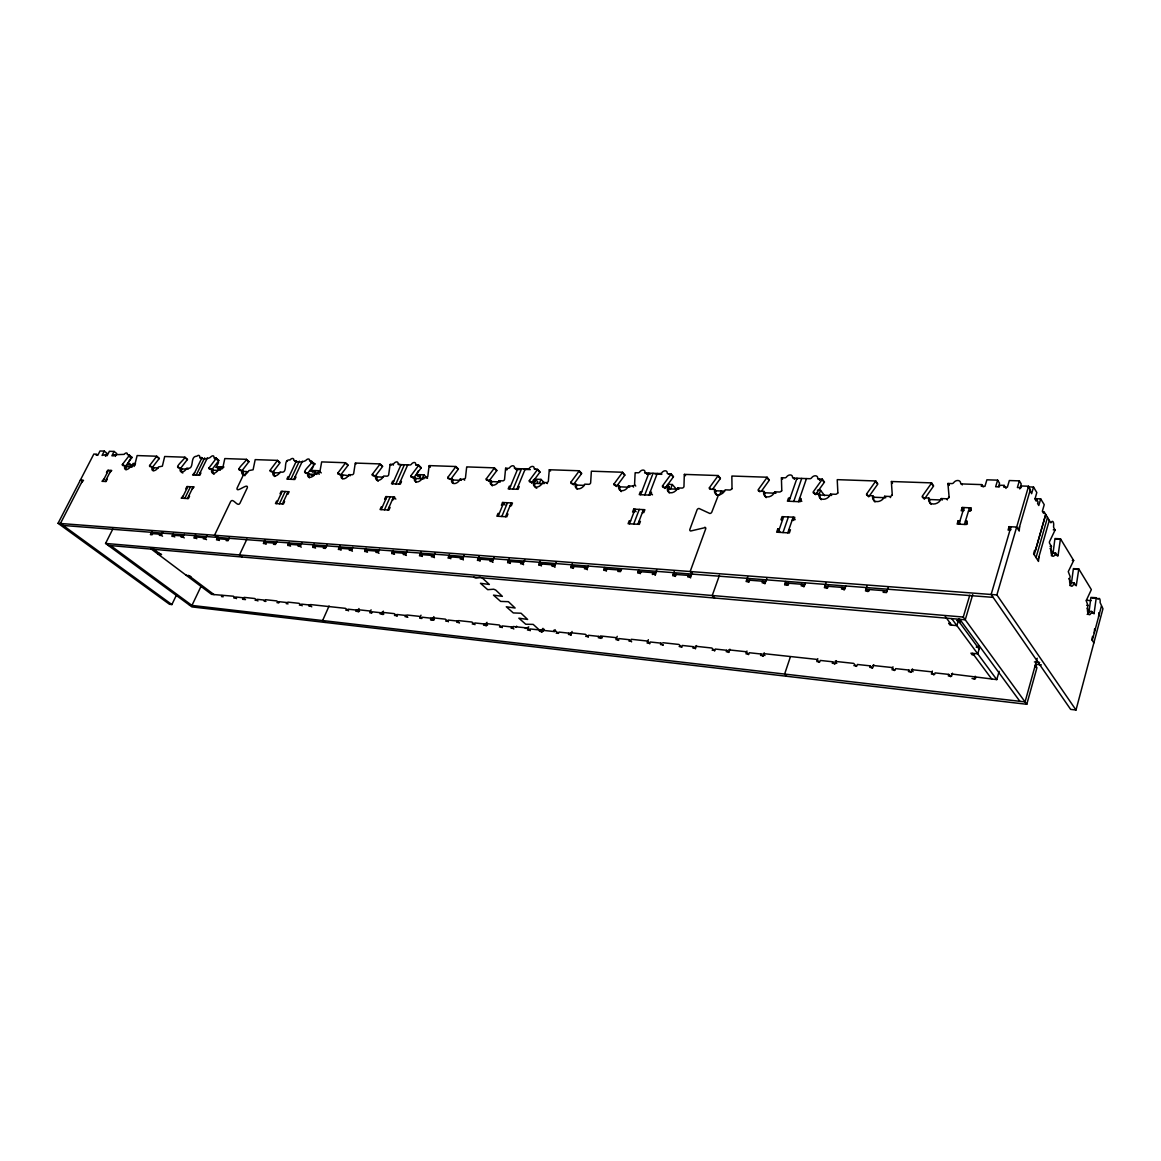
<?xml version="1.0" encoding="UTF-8"?>
<svg xmlns="http://www.w3.org/2000/svg" width="1161" height="1161" viewBox="0 0 1161 1161"><rect width="100%" height="100%" fill="white"/><g stroke="black" fill="none" stroke-linecap="round" stroke-linejoin="round"><path stroke-width="1.5" d="M732.025 488.926L731.851 476.445A1.756 1.277 -38.7 0 1 731.938 476.025L767.116 477.229L769.351 480.03A1.785 1.306 -37.5 0 1 769.133 480.465L761.485 491.088M712.81 488.955L720.226 478.709A1.741 1.263 -39.2 0 0 720.444 478.288L718.151 475.546L684.395 474.385A1.727 1.234 -40.2 0 0 684.293 474.805L683.96 486.677A1.727 1.234 -40.5 0 1 681.986 488.084L677.676 487.91A6.023 4.296 -40.8 0 1 670.753 492.815A6.023 4.296 -40.8 0 1 667.677 487.518L663.424 487.344A1.712 1.219 -41 0 1 662.554 485.835L670.942 474.341A1.712 1.205 -40.7 0 0 671.16 473.935L673.496 476.62A1.698 1.205 -40.6 0 1 673.278 477.04L664.919 488.505M671.16 473.935L668.17 473.833A1.712 1.205 -40.7 0 1 667.198 472.817A3.41 2.409 -40.8 0 0 665.268 470.815A3.41 2.409 -40.8 0 0 661.886 472.643A1.698 1.205 -40.9 0 1 660.188 473.557L645.937 473.064A1.683 1.19 -41.3 0 1 644.994 472.063A3.367 2.366 -41.5 0 0 643.121 470.074A3.367 2.366 -41.5 0 0 639.784 471.888A1.683 1.176 -41.5 0 1 638.115 472.788L635.212 472.701A1.683 1.176 -41.6 0 0 635.111 473.107L634.574 484.717A1.683 1.19 -41.9 0 1 632.643 486.096L628.507 485.937A5.878 4.122 -42.2 0 1 621.788 490.726A5.878 4.122 -42.2 0 1 618.944 485.545L614.866 485.385A1.669 1.176 -42.4 0 1 614.067 483.905L622.311 472.658A1.669 1.161 -42 0 0 622.528 472.251L624.923 474.893A1.669 1.161 -42 0 1 624.705 475.299L616.462 486.532M216.512 459.596L216.556 458.987A2.714 1.553 -49.3 0 0 215.54 458.014M622.528 472.251L591.442 471.192A1.64 1.132 -42.8 0 0 591.341 471.584L590.63 482.976A1.654 1.146 -43.1 0 1 588.743 484.326L584.781 484.166A5.761 3.976 -43.3 0 1 578.222 488.868A5.761 3.976 -43.3 0 1 575.566 483.789L571.647 483.629A1.64 1.132 -43.5 0 1 570.907 482.192L579.034 471.163A1.64 1.117 -43.1 0 0 579.252 470.771L581.676 473.354A1.625 1.117 -43.1 0 1 581.458 473.761L573.345 484.761M579.252 470.771L549.342 469.741A1.611 1.088 -43.8 0 0 549.24 470.132L548.355 481.293A1.611 1.103 -44.1 0 1 546.512 482.613L542.695 482.468A5.645 3.831 -44.3 0 1 536.309 487.083A5.645 3.831 -44.3 0 1 533.842 482.105L530.069 481.96A1.611 1.088 -44.4 0 1 529.372 480.538L537.398 469.726A1.596 1.074 -44.1 0 0 537.601 469.334L540.068 471.888A1.596 1.074 -44.1 0 1 539.85 472.266L531.84 483.063M537.601 469.334L534.96 469.247A1.596 1.074 -44.1 0 1 534.147 468.304A3.193 2.148 -44.2 0 0 532.522 466.417A3.193 2.148 -44.2 0 0 529.431 468.144A1.596 1.074 -44.3 0 1 527.878 469L515.223 468.565A1.582 1.059 -44.5 0 1 514.425 467.636A3.164 2.104 -44.6 0 0 512.857 465.764A3.164 2.104 -44.6 0 0 509.795 467.477A1.582 1.045 -44.7 0 1 508.271 468.333L505.703 468.231A1.582 1.045 -44.7 0 0 505.586 468.623L504.527 479.551A1.582 1.059 -45 0 1 502.742 480.857L499.085 480.698A5.529 3.672 -45.2 0 1 492.859 485.24A5.529 3.672 -45.2 0 1 490.581 480.364L486.952 480.219A1.567 1.045 -45.4 0 1 486.299 478.825L494.209 468.231A1.567 1.045 -45 0 0 494.426 467.854L496.908 470.35A1.567 1.045 -45 0 1 496.705 470.727L488.81 481.307M129.858 456.853L129.887 456.563A2.598 1.408 -50.1 0 0 128.537 455.127M494.426 467.854L466.766 466.896A1.553 1.016 -45.5 0 0 466.649 467.273L465.445 477.998A1.553 1.016 -45.8 0 1 463.703 479.275L460.177 479.13A5.428 3.541 -46 0 1 454.096 483.586A5.428 3.541 -46 0 1 451.977 478.796L448.48 478.666A1.538 1.001 -46.1 0 1 447.885 477.302L455.678 466.896A1.538 1.001 -45.8 0 0 455.896 466.519L458.406 468.986A1.538 1.001 -45.8 0 1 458.189 469.349L451.382 478.448M455.896 466.519L429.222 465.605A1.524 0.972 -46.2 0 0 429.106 465.982L427.785 476.503A1.524 0.987 -46.5 0 1 426.072 477.751L422.677 477.621A5.326 3.425 -46.7 0 1 416.741 481.989A5.326 3.425 -46.7 0 1 414.767 477.302L411.4 477.156A1.509 0.972 -46.8 0 1 410.834 475.836L418.526 465.605A1.509 0.972 -46.5 0 0 418.744 465.242L421.269 467.665A1.509 0.972 -46.5 0 1 421.066 468.028L413.389 478.23M1088.902 612.877L1090.905 597.422L1096.26 597.712L1094.039 613.821L1091.703 611.455L1089.018 611.252M1071.516 582.807L1073.388 568.614L1078.801 568.963L1091.355 589.628L1086.174 600.658L1087.959 605.418A6.342 2.351 -85.6 0 0 1088.336 614.009A6.342 2.351 -85.6 0 0 1091.688 611.455M1078.801 568.963L1076.247 585.768L1074.056 582.924L1071.342 582.72L1068.73 578.512M1053.071 553.028L1054.885 539.038A1.887 0.726 -86.3 0 1 1054.986 538.53L1060.501 538.82L1073.664 560.502L1068.265 571.633L1070.152 576.582A6.487 2.453 -85.9 0 0 1070.384 585.1A6.487 2.453 -85.9 0 0 1073.751 583.896L1074.056 582.924M1060.501 538.82A1.887 0.726 -86.3 0 0 1060.399 539.328L1058.005 555.858A1.887 0.726 -86.2 0 1 1057.424 555.959L1055.567 552.984L1052.795 552.825L1050.066 548.413M348.169 465.068L345.601 462.731L321.67 461.904L319.754 472.44L315.226 473.282A5.05 3.062 -48.3 0 1 309.697 477.418A5.05 3.062 -48.3 0 1 308.129 472.991C298.522 474.312 311.583 464.371 312.048 461.933L314.834 463.878L308.318 472.512M272.646 472.469L280.12 462.644L277.523 460.38L269.947 470.452L270.281 471.439L273.372 471.584A4.963 2.961 -48.7 0 0 274.809 475.937A4.963 2.961 -48.7 0 0 280.207 471.859C289.278 474.747 281.862 458.842 289.974 460.003A2.844 1.698 -48.3 0 1 292.587 458.464A2.844 1.698 -48.3 0 1 293.704 460.133C295.271 462.513 303.065 462.441 305.764 460.54A2.859 1.727 -48.1 0 1 308.405 458.987A2.859 1.727 -48.1 0 1 309.552 460.67L312.251 461.585M217.238 537.383L214.524 535.236L230.633 501.596C233.027 497.227 237.541 507.633 239.935 503.264L247.366 487.635C248.265 482.265 236.147 493.614 237.018 488.259L243.549 474.602A4.876 2.859 -49.1 0 0 248.846 470.597L253.098 469.784L255.202 459.625L277.523 460.38M180.332 468.71L187.516 459.35L184.904 457.202L164.688 456.505L162.366 466.171L158.476 466.954A4.659 2.583 -50 0 1 153.499 470.756A4.659 2.583 -50 0 1 152.468 466.707L149.638 466.504L149.537 465.648L156.735 456.229L159.347 458.348L152.251 467.549M1035.075 498.649L1040.691 498.867L1044.232 504.658L1042.346 511.275L1043.55 513.249L1044 511.667L1050.531 522.421A1.916 0.74 -86.5 0 0 1051.402 522.247A3.817 1.48 -86.5 0 1 1053.129 521.884A3.817 1.48 -86.5 0 1 1053.622 525.904A1.901 0.74 -86.5 0 0 1053.869 527.907L1055.073 530.055L1049.399 541.926A1.901 0.74 -86.3 0 0 1049.689 543.479L1051.46 546.338A6.647 2.583 -86.2 0 0 1051.706 555.089A6.647 2.583 -86.2 0 0 1055.233 553.971L1055.567 552.984M156.735 456.229L137.129 455.562L134.749 465.068L130.961 465.837A4.586 2.511 -50.2 0 1 126.085 469.595A4.586 2.511 -50.2 0 1 125.141 465.605L122.515 465.474L122.311 464.574L129.422 455.286L132.035 457.376L124.88 467.23M1092.283 640.364L1101.397 606.187M1010.97 526.76L991.146 594.476L1070.645 709.386L1076 710.01L1102.95 608.741L1100.091 602.53A3.585 1.321 -85.6 0 0 1099.67 598.829A3.585 1.321 -85.6 0 0 1098.132 599.294L1096.26 597.712M1037.208 658.243L1025.061 701.912L189.519 605.142M1035.22 667.502L1036.105 664.339L1041.33 664.876M112.777 529.097L105.564 543.435L191.913 606.898L1026.788 704.277L1036.947 667.677L1035.264 665.253M1034.219 554.697L1045.698 514.483L1035.177 551.344L1034.567 550.372L1033.609 553.724L1038.5 561.416L1038.834 557.12M1036.062 557.585L1047.498 517.443M1037.89 560.458L1049.283 520.36M1040.691 498.867L1038.79 505.499L1037.571 503.497L1038.05 501.842L1036.628 499.506L1036.178 501.088L1034.944 499.07L1036.817 492.525L1033.537 487.069L1027.877 486.88M951.41 673.96L996.777 679.606L999.142 671.334M1033.537 487.069L1031.621 493.686L1028.573 486.227L1021.636 485.995L1021.158 487.664L1017.384 487.533L1019.343 480.872L1009.344 480.538L1007.385 487.185L1003.655 487.054L1004.149 485.385L999.853 485.24L999.345 486.894L995.645 486.764L997.633 480.161L986.894 479.812L984.92 486.386L981.248 486.256L981.756 484.616L961.903 483.934A1.974 1.495 -29.8 0 1 960.553 482.787A3.933 2.99 -30 0 0 957.84 480.509A3.933 2.99 -30 0 0 953.791 482.555A1.959 1.495 -30.2 0 1 951.773 483.586L948.015 483.455A1.959 1.495 -30.3 0 0 947.942 483.919L949.161 497.59M975.791 677.327L975.342 678.88L972.033 678.532M1018.589 530.069L1030.446 489.318M977.925 647.403L978.389 645.806L979.623 647.475L977.751 653.861L970.944 653.179L972.163 654.833L973.861 654.993M1076 710.01L996.893 594.911L1028.573 486.227M974.268 679.316L975.167 676.21M1019.764 488.941L1021.23 483.948L1019.343 480.872M1019.576 526.659L1019.227 531.07L1016.673 527.05L1009.083 526.673L1008.082 530.069L1009.983 530.171M1026.788 704.277L963.267 617.057L969.769 595.201M932.327 671.029L931.412 674.091L934.62 674.439L935.069 672.901L948.769 674.396L948.319 675.934L951.556 676.297L952.47 673.206M972.729 594.606L965.255 619.785L108.205 545.38M998.562 486.517L999.548 483.223L997.633 480.161M959.625 622.47L960.103 620.845L958.826 619.118L956.882 625.605L949.974 624.995L948.682 623.254L950.409 623.413M958.957 524.162L964.022 507.56M964.428 524.438L969.493 507.792L971.249 510.448M892.983 666.791L892.054 669.795L895.146 670.129L895.624 668.62L908.903 670.071L908.439 671.58L911.574 671.929L912.502 668.896M959.973 520.825L958.159 520.738L957.143 524.075L966.257 524.525L967.273 521.187L965.444 521.1L967.447 524.061M968.477 511.116L970.306 511.188L971.322 507.879L962.208 507.473L961.192 510.782L963.02 510.869M853.872 665.63L856.891 665.95L857.355 664.469L870.242 665.863L869.763 667.357L872.811 667.691L873.754 664.716M883.666 590.688L883.158 592.313L886.554 592.574L888.107 587.684M869.342 589.57L868.82 591.181L865.482 590.92L867.035 586.087M836.167 660.653L835.223 663.584L832.263 663.265L832.742 661.799L820.246 660.435L819.768 661.901L816.851 661.581L817.794 658.664M845.803 586.102L844.758 589.28L841.478 589.033L842.001 587.437L844.149 590.078M828.141 586.349L827.619 587.93L824.383 587.684L825.95 582.909M790.278 657.17L784.633 674.062L786.65 676.268M805.386 582.967L804.326 586.102L801.148 585.855L801.685 584.288L803.876 586.9M818.984 494.847L820.537 490.29L817.388 490.174M784.981 584.984L785.663 581.443M746.973 651.016L746.001 653.846L748.758 654.151L749.251 652.729L761.021 654.006L760.542 655.428L763.328 655.733L764.301 652.888M817.039 494.513L817.562 492.99M788.116 585.231L788.275 583.243L788.827 583.896M766.811 578.381L765.201 583.025L762.124 582.778L762.661 581.24L764.91 583.823M782.993 532.565L788.392 516.95M793.747 501.45L801.714 478.419M787.782 532.826L793.166 517.196L795.154 519.664M798.521 501.668L806.474 478.593M779.307 529.155L777.725 529.068L776.636 532.188L789.378 532.928L790.452 529.779L788.856 529.692M778.233 532.289L783.631 516.703M789.001 501.247L796.968 478.259L797.52 478.971M749.672 580.224L749.15 581.763L746.102 581.53L747.728 576.915M712.099 650.145L714.784 650.436L715.263 649.043L726.713 650.291L726.22 651.684L728.934 651.989L729.906 649.188M712.259 595.491L714.566 598.002L712.244 595.52L719.457 575.319M696.498 645.574L695.512 648.331L692.885 648.041L693.378 646.662L682.247 645.458L681.754 646.837L679.156 646.546M705.046 527.631L690.78 530.983A1.756 1.292 -41 0 1 689.866 529.387L697.035 509.897A1.756 1.277 -40.4 0 1 699.053 508.489L709.792 513.467A1.771 1.292 -40 0 0 711.824 512.045L718.383 495.181M719.718 494.905L721.141 490.987L722.287 492.351M692.246 572.663L690.621 577.133L687.733 576.915L688.27 575.421L690.606 577.931M648.36 639.682L647.127 643.049L649.652 643.325L650.145 641.975L660.957 643.15L660.464 644.515L663.033 644.79M674.323 571.285L672.698 575.725L675.542 575.958L676.094 574.463M655.443 574.753L656.676 569.935M652.642 574.535L652.787 572.649L655.152 575.13M617.217 636.33L615.969 639.653L618.436 639.914L618.929 638.579L629.451 639.726L628.957 641.061L631.439 641.336M670.695 488.781L672.306 484.514L668.141 484.355L667.067 487.199M640.974 571.734L640.422 573.186L637.665 572.968L638.753 570.051M666.835 486.415L667.372 484.993L669.157 487.025L668.634 488.462M585.666 636.344L588.061 636.605L588.554 635.285L598.8 636.402L598.292 637.723L600.716 637.984M633.688 524.032L639.276 509.403M644.805 494.891L653.048 473.311M618.378 569.964L617.826 571.415L620.54 571.618L621.643 568.73M637.897 524.264L643.47 509.621M649.014 495.079L657.242 473.456L657.823 474.123M642.367 512.538L643.774 512.611L644.877 509.694L633.688 509.128L632.571 512.03L633.964 512.103M629.494 523.785L635.082 509.2M640.625 494.717L648.868 473.166L650.044 474.501M604.779 567.424L603.676 570.298L606.361 570.501L606.913 569.064M556.163 633.122L558.499 633.369L558.992 632.077L568.963 633.166L568.455 634.457L570.806 634.719L572.068 631.468M588.177 566.147L587.074 568.992L584.433 568.788L584.984 567.366L587.408 569.775M555.103 629.639L554.334 631.569L553.855 630.234M542.971 628.333L541.708 631.54L539.415 631.294L539.909 630.002L530.214 628.957L529.706 630.234L527.442 629.988L528.705 626.795M554.334 631.569L544.509 630.51L544.016 629.175M572.373 563.462L570.704 567.7L573.316 567.903L573.868 566.495M241.648 471.206L249.02 461.541L246.408 459.321L224.813 458.566L222.636 468.565L218.5 469.378A4.804 2.772 -49.4 0 1 213.319 473.311A4.804 2.772 -49.4 0 1 212.086 469.117L209.198 468.971L208.922 468.014L216.309 458.276L218.921 460.467L211.636 469.987M513.118 626.505L525.933 627.825M530.185 630.742L527.442 627.39M556.25 562.229L554.581 566.437L552.026 566.234L552.578 564.827L555.031 567.221M499.462 626.925L501.668 627.172L502.176 625.91L511.624 626.94L511.116 628.203L513.351 628.449M540.358 561.01L538.689 565.189L541.215 565.378L541.781 563.985M516.108 627.419L516.616 626.156M524.699 559.805L523.03 563.956L520.549 563.753L521.115 562.374L523.582 564.725M246.408 459.321C246.19 461.831 232.94 471.468 242.228 470.336L243.534 471.439L246.843 471.569L244.869 475.705L243.549 474.602A4.876 2.859 -49.1 0 1 242.228 470.336M510.608 561.561L510.056 562.925L507.604 562.737L509.273 558.63M487.01 622.311L485.748 625.431L483.556 625.198L484.064 623.95L474.864 622.949L474.356 624.183L472.193 623.95M532.855 481.075L535.337 481.176L535.889 479.827L533.407 479.725M537.209 483.092L537.761 481.757L535.889 479.827M539.372 483.411L541.011 479.391L534.844 479.159M505.557 516.703L511.232 502.931M516.863 489.26L525.251 468.913L525.875 469.552M494.064 557.454L492.38 561.547L489.971 561.343L490.537 559.994L493.019 562.316M510.1 505.688L511.348 505.746L512.48 503.003L502.539 502.495L501.407 505.238L502.655 505.296M480.335 559.196L479.769 560.545L477.389 560.357L479.203 555.974M498.098 516.282L503.787 502.553M509.418 488.926L517.821 468.652L519.054 469.915M445.635 621.048L447.725 621.28L448.248 620.047L457.216 621.033L456.708 622.267L458.827 622.499M501.813 516.485L507.502 502.742M513.133 489.1L521.536 468.783M464.284 555.176L462.6 559.196L460.249 559.007L460.815 557.672L463.326 559.965M421.008 615.199L419.731 618.218L421.777 618.45L422.285 617.231L431.036 618.189L430.528 619.408L432.589 619.626L433.866 616.593M449.423 554.726L448.015 558.049L450.337 558.238L450.903 556.903M451.455 556.946L451.876 555.945M184.904 457.202C184.802 459.582 171.843 468.855 180.666 467.839L181.987 468.913L188.169 469.175M394.464 615.461L396.452 615.678L396.975 614.488L405.508 615.417L405 616.607L407.018 616.839M435.317 552.955L433.633 556.917L431.355 556.743L431.921 555.422L434.446 557.686M422.27 554.668L421.719 555.974L419.455 555.8L421.138 551.867M382.927 614.633L380.605 612.703L380.097 613.893L382.056 614.111L383.333 611.15M407.163 550.793L405.465 554.697L403.244 554.523L403.81 553.231L406.365 555.466M422.256 478.622L423.91 474.834L427.524 478.259M393.086 550.387L391.678 553.623L393.869 553.782L394.435 552.491M371.085 609.83L369.808 612.776L371.767 612.979L372.275 611.803L380.605 612.703M358.633 611.978L356.296 610.076L355.788 611.237L357.719 611.455L358.996 608.524M418.091 471.105L416.436 474.907L418.105 476.489L418.657 475.226L420.587 477.055L420.035 478.317M419.484 477.229L420.587 474.704M379.473 549.342L378.065 552.549L375.903 552.375L376.469 551.098L379.023 553.304M366.049 548.297L364.641 551.49L366.774 551.664L367.34 550.387M384.494 509.781L390.212 496.821M395.901 483.934L404.376 464.748M387.832 509.969L393.55 496.981L395.843 499.085M399.239 484.079L407.7 464.864M381.171 509.592L386.903 496.647M392.592 483.789L401.053 464.632L401.691 465.242M352.799 547.281L351.391 550.445L349.287 550.285L349.838 549.022L352.422 551.214M329.085 605.969L322.613 620.554L324.978 622.412M339.999 545.641L338.315 549.414L340.391 549.588L340.957 548.326M311.772 606.84L309.421 604.983L308.913 606.129L310.742 606.318M323.919 546.991L323.353 548.239L325.414 548.398L327.097 544.654M315.27 546.323L314.704 547.557L312.672 547.397L314.355 543.682M301.787 542.709L300.104 546.41L298.116 546.25L298.667 545.017L301.265 547.165M289.104 542.376L287.696 545.438L289.669 545.597L290.235 544.364M314.355 473.804L315.836 470.611M314.907 474.036L315.458 472.832L313.485 471.09L310.509 470.974M317.345 473.935L318.811 470.727L321.278 472.904M216.309 458.276L214.146 458.16L213.943 456.795A2.728 1.553 -49.3 0 0 211.026 456.708C209.227 459.364 198.908 459.901 199.619 456.317A2.699 1.538 -49.4 0 0 196.76 456.229C189.272 456.186 195.208 470.249 186.863 468.101A4.731 2.67 -49.7 0 1 181.784 471.976A4.731 2.67 -49.7 0 1 180.666 467.839M274.069 543.101L273.503 544.32L275.447 544.465L276.855 541.432M313.455 465.982L311.235 470.785L312.933 472.295L313.485 471.09M265.042 539.894L263.358 543.522L265.288 543.667L265.84 542.463M282.428 503.947L288.146 491.654M293.849 479.435L302.339 461.236M242.605 599.279L245.493 599.598L243.128 597.784L242.605 598.887L244.318 599.076M276.449 503.613L282.181 491.35M287.87 479.174L296.36 461.033L296.998 461.599M279.438 503.772L285.156 491.509M290.86 479.304L299.335 461.135M222.027 595.491L221.504 596.58L223.188 596.769M246.93 539.081L239.471 554.929L242.098 557.004M201.027 586.378L191.957 605.418L110.643 545.597M226.7 539.415L226.134 540.591L227.991 540.736L229.385 537.775M217.891 536.89L216.483 539.836L218.312 539.981L218.878 538.791M206.513 539.676L203.886 537.63L203.32 538.791L205.134 538.936L206.818 535.424M196.267 537.035L195.701 538.196L193.916 538.051L195.599 534.568M105.433 456.07L106.914 453.182L104.287 451.121L100.006 450.99L97.785 455.301L96.189 455.243L96.74 454.169L93.823 454.067L58.05 523.306L169.506 604.286L171.886 604.562L176.574 594.809M220.053 470.161L220.605 469.029L218.616 467.361L215.917 467.259M218.558 462.499L216.338 467.07L218.065 468.507L218.616 467.361M184.236 534.292L182.828 537.18L181.072 537.05L181.638 535.889L184.251 537.92M219.806 469.958L221.272 466.925M173.294 533.45L171.886 536.324L173.628 536.455L174.194 535.308M182.117 498.214L187.821 486.59M193.495 475.023L201.941 457.782M184.802 498.374L190.506 486.72M196.18 475.139L204.641 457.884M187.501 498.519L193.219 486.865M198.894 475.255L207.34 457.971M162.758 532.043L161.074 535.468L159.362 535.337L159.913 534.205L162.54 536.208M152.062 531.23L150.393 534.626L152.091 534.771L152.642 533.625M130.061 459.263L127.855 463.602L132.136 465.474M131.585 466.562L133.051 463.486L135.503 463.587L134.037 466.475M129.422 455.286L127.26 454.473A2.598 1.408 -50.1 0 0 126.447 452.964A2.598 1.408 -50.1 0 0 124.154 454.372L114.068 454.764L113.502 455.852L111.877 455.794L114.112 451.44L116.724 453.516L115.244 456.418M102.821 481.351L108.452 470.336M105.274 481.467L110.89 470.437M104.287 451.121L102.066 455.446L106.101 454.488L105.549 455.576L107.16 455.634L109.381 451.295L114.112 451.44M82.692 480.335L60.43 523.48L171.886 604.562M248.817 461.875L246.872 460.206M218.718 460.801L216.759 459.161M187.327 459.669L185.368 458.058M892.301 495.312L891.372 481.96A1.901 1.437 -32.7 0 1 891.445 481.51L931.586 482.889A1.945 1.466 -31.2 0 1 931.369 483.353L922.327 496.153A1.945 1.48 -31.5 0 0 923.575 497.851L924.083 498.591M131.846 457.695L129.872 456.128M837.894 493.149L837.241 480.088A1.858 1.379 -34.9 0 1 837.313 479.653L875.742 480.973A1.887 1.422 -33.5 0 1 875.525 481.423L866.614 493.947A1.887 1.422 -33.8 0 0 867.775 495.587L872.825 495.791L873.885 497.242A6.647 5.036 -33.4 0 0 875.031 502.016M781.803 490.914L781.411 478.158A1.8 1.321 -37 0 1 781.498 477.722L784.778 477.839A1.8 1.321 -36.9 0 0 786.607 476.881A3.614 2.656 -36.7 0 1 790.264 474.951A3.614 2.656 -36.7 0 1 792.513 477.084A1.814 1.335 -36.5 0 0 793.645 478.143L809.827 478.709A1.829 1.35 -36 0 0 811.684 477.737A3.672 2.714 -35.8 0 1 815.399 475.792A3.672 2.714 -35.8 0 1 817.721 477.94A1.843 1.364 -35.6 0 0 818.882 479.014L822.278 479.13A1.843 1.364 -35.6 0 1 822.061 479.566L813.28 491.829A1.843 1.379 -35.9 0 0 814.369 493.44L814.92 494.151M815.472 494.659L824.223 482.425A1.829 1.364 -35.5 0 0 824.441 481.989L822.278 479.13M767.116 477.229A1.785 1.306 -37.6 0 1 766.899 477.664L758.278 489.637A1.785 1.321 -38 0 0 759.265 491.205L759.555 491.553M716.714 495.225A6.153 4.47 -39.3 0 1 715.945 490.784L714.799 489.42L710.358 489.231A1.756 1.263 -39.6 0 1 709.429 487.693L717.933 475.966A1.741 1.263 -39.2 0 0 718.151 475.546M378.225 481.293A5.224 3.294 -47.3 0 1 377.383 476.91L376.091 475.734L372.855 475.604A1.48 0.929 -47.4 0 1 372.333 474.298L379.923 464.269M374.901 476.649L382.477 466.649L380.561 464.864M348.692 475.749L338.388 474.21A1.466 0.9 -47.9 0 1 337.924 472.933L345.397 463.079M340.507 475.255L347.966 465.416L346.036 463.66M480.306 577.191L475.807 578.062L473.775 577.22M418.744 465.242L416.364 465.169A1.509 0.958 -46.4 0 1 415.682 464.269A3.019 1.916 -46.5 0 0 414.332 462.499A3.019 1.916 -46.5 0 0 411.473 464.124A1.509 0.958 -46.6 0 1 410.051 464.951L398.731 464.56A1.495 0.943 -46.7 0 1 398.078 464.023L398.049 462.992A2.99 1.887 -46.8 0 0 396.409 461.933A2.99 1.887 -46.8 0 0 393.927 463.529A1.495 0.943 -46.8 0 1 392.52 464.342L390.212 464.269L391.068 465.053M524.133 469.392L530.33 469.61M654.949 473.92L661.901 474.167M130.293 457.318L132.035 457.376M312.701 463.805L314.834 463.878M823.599 481.96L824.441 481.989M218.573 466.824L223.971 467.027M312.846 470.495L318.811 470.727M417.278 474.573L423.91 474.834M130.134 463.892L127.681 463.79L127.129 464.879L129.582 464.98M666.385 486.923L669.157 487.025M341.523 474.341A5.137 3.178 -47.8 0 0 343.221 478.854A5.137 3.178 -47.8 0 0 348.88 474.631L352.044 474.762A1.466 0.914 -47.7 0 0 353.67 473.557L355.222 463.428L355.876 464.008M376.091 475.734A5.224 3.294 -47.3 0 0 377.92 480.335A5.224 3.294 -47.3 0 0 383.696 476.039L386.976 476.17A1.495 0.943 -47.2 0 0 388.645 474.951L390.096 464.632L390.735 465.227M714.799 489.42A6.153 4.47 -39.3 0 0 718.093 494.833A6.153 4.47 -39.3 0 0 725.204 489.84L729.688 490.015A1.771 1.292 -39 0 0 731.735 488.578M759.265 491.205L763.894 491.393L765.012 492.786A6.298 4.644 -37.6 0 0 766.275 497.634M763.894 491.393A6.298 4.644 -37.6 0 0 767.436 496.937A6.298 4.644 -37.6 0 0 774.735 491.829L779.423 492.017A1.814 1.335 -37.2 0 0 781.513 490.566M814.369 493.44L819.202 493.628L820.29 495.05A6.473 4.847 -35.6 0 0 821.306 499.709M819.202 493.628A6.473 4.847 -35.6 0 0 823.033 499.317A6.473 4.847 -35.6 0 0 830.565 494.093L835.456 494.281A1.858 1.393 -35.1 0 0 837.632 492.786M872.825 495.791A6.647 5.036 -33.4 0 0 876.932 501.61A6.647 5.036 -33.4 0 0 884.682 496.269L889.805 496.487A1.916 1.451 -32.9 0 0 892.04 494.949M923.575 497.851L928.858 498.054A6.835 5.224 -31 0 0 933.27 504.019A6.835 5.224 -31 0 0 941.252 498.562L946.607 498.78A1.959 1.509 -30.5 0 0 948.9 497.213M125.141 465.605L126.462 466.649L132.281 466.882L130.961 465.837M152.468 466.707L153.789 467.767L158.288 467.941M212.086 469.117L213.406 470.205L218.21 470.394M273.372 471.584L274.678 472.716L279.801 472.919M308.129 472.991L309.436 474.138L314.762 474.356M377.383 476.91L383.464 477.171M414.767 477.302L416.044 478.506L423.939 478.825M451.977 478.796L453.24 480.03L459.8 480.291M490.581 480.364L491.829 481.597L500.333 481.946L499.085 480.698M533.842 482.105L535.076 483.368L542.158 483.658M575.566 483.789L576.785 485.08L584.462 485.4M618.944 485.545L620.148 486.851L628.116 487.185M667.677 487.518L668.852 488.854L678.851 489.26L677.676 487.91M715.945 490.784L724.609 491.132M765.012 492.786L775.867 493.236L774.735 491.829M820.29 495.05L830.028 495.457M873.885 497.242L885.741 497.735L884.682 496.269M928.858 498.054L929.874 499.535L940.497 499.97M311.003 475.284L314.297 475.43M194.627 472.716L192.595 474.98L199.794 475.299L200.926 472.977L200.026 472.948M289.016 476.75L288.015 476.707L286.883 479.13L294.85 479.478L295.982 477.04L294.981 476.997M393.724 481.22L392.621 481.176L391.489 483.745L400.342 484.122L401.488 481.554L400.371 481.51M510.55 486.212L509.316 486.169L508.184 488.883L518.111 489.318L519.228 486.59L517.995 486.532M641.728 491.829L640.335 491.771L639.232 494.644L650.407 495.137L651.51 492.249L650.116 492.177L652.482 494.833M790.06 498.171L788.479 498.098L787.419 501.175L800.118 501.741L801.177 498.635L799.581 498.577L801.801 501.392M107.32 472.527L106.507 472.498L107.639 470.307L111.717 470.481L109.773 472.643M103.953 479.145L102.008 481.307L106.086 481.51L107.218 479.304L106.391 479.261M80.312 480.219L83.49 480.378L81.575 482.526M1053.259 529.851L1055.102 529.938M186.674 488.912L185.789 488.854L186.921 486.546L194.105 486.923L192.073 489.202M281.035 493.802L280.048 493.744L281.18 491.306L289.147 491.713L288.015 494.165L287.014 494.107M385.757 499.23L384.654 499.172L385.8 496.589L394.667 497.039L393.521 499.636L392.403 499.578M782.543 519.838L780.961 519.751L782.05 516.645L794.763 517.269L793.689 520.389L792.092 520.317M1056.263 539.11L1060.399 539.328M183.249 495.892L181.218 498.171L188.416 498.577L189.548 496.24L188.648 496.182M277.595 501.146L276.608 501.102L275.462 503.555L283.429 504.005L284.576 501.537L283.574 501.479M382.317 506.994L381.214 506.936L380.068 509.534L388.935 510.042L390.081 507.43L388.979 507.372M499.245 513.525L498.011 513.452L496.864 516.21L506.806 516.776L507.938 514.018L506.689 513.946M630.612 520.854L629.218 520.781L628.101 523.713L639.305 524.351L640.422 521.405L639.014 521.333M1050.066 546.265L1051.46 546.338M1055.596 554.943L1057.656 555.074M1072.3 560.415L1073.664 560.502M1074.636 569.195L1078.7 569.456M1074.68 584.752L1076.044 584.854M1092.153 597.9L1096.158 598.191M1086.42 600.266L1091.108 600.629M58.05 523.306L996.893 594.911M63.144 525.469L993.148 597.364M1086.623 605.316L1087.959 605.418M150.945 533.494L161.626 534.336M183.394 536.034L172.452 535.177L174.774 536.962M205.686 537.761L194.468 536.89L196.804 538.704M228.543 539.546L217.049 538.66L219.371 540.489M276.013 543.246L263.924 542.303L266.232 544.175M300.67 545.177L288.262 544.204L290.569 546.105M325.965 547.15L313.238 546.163L315.531 548.079M351.943 549.182L338.867 548.152L341.16 550.096M378.631 551.257L365.193 550.212L367.471 552.172M406.031 553.391L392.229 552.317L394.508 554.305M434.199 555.597L420.021 554.494L422.27 556.496M463.152 557.86L448.581 556.714L450.816 558.746M492.946 560.183L477.94 559.007L480.175 561.068M523.596 562.563L508.155 561.358L510.361 563.448M555.132 565.03L539.241 563.796L541.432 565.9M587.626 567.569L571.256 566.292L573.418 568.426M621.091 570.167L604.228 568.861L606.361 571.023M655.588 572.866L638.202 571.517L640.321 573.694M691.158 575.638L673.235 574.245L675.31 576.466M765.738 581.458L746.654 579.963L748.656 582.256M804.863 584.505L785.141 582.967L787.114 585.289M845.281 587.669L824.905 586.073L826.835 588.424M887.077 590.92L866.004 589.28L867.877 591.66M652.25 574.115L655.051 574.332M784.604 584.549L787.738 584.796M1092.24 613.139L1093.575 613.255M105.564 543.435L963.267 617.057M956.649 620.554L960.103 620.845M159.013 553.202L161.539 554.552L158.215 554.261M976.212 647.141L979.623 647.475M185.949 575.101L190.883 576.654L190.056 576.567M1034.422 661.93L1039.661 662.452M244.042 597.364L254.796 598.525L257.945 600.963M265.666 599.715L276.681 600.905L278.771 602.53M287.812 602.109L299.074 603.328L302.208 605.795M310.466 604.562L345.485 608.349L348.605 610.875M406.756 614.982L419.469 616.36L421.516 618.102M458.58 620.598L471.946 622.049L474.98 624.705M527.196 628.028L524.932 627.782L525.672 628.464M543.769 629.828L541.461 629.567L543.45 631.395M553.594 630.887L555.93 631.134L557.904 632.963M570.573 632.73L585.434 634.327L588.366 637.099M631.221 639.29L646.909 640.988L649.768 643.818M662.815 642.715L678.938 644.457L681.768 647.316M695.294 646.227L711.896 648.027L714.683 650.929M728.731 649.855L745.797 651.698L748.54 654.63M872.651 665.442L891.88 667.517L894.405 670.579M243.128 597.784L235.901 597.001L235.378 598.089L233.695 597.915M309.421 604.983L301.671 604.141L301.163 605.273L299.349 605.084M356.296 610.076L348.169 609.191L347.661 610.352L345.76 610.149M255.072 600.252L256.799 600.44L257.321 599.323L264.708 600.135L264.2 601.238L265.956 601.427M276.957 602.632L278.727 602.82L279.235 601.703L286.811 602.53L286.288 603.647L288.088 603.851M430.586 619.843L433.793 620.192M481.786 577.539L489.361 584.462L480.451 583.301L487.722 589.686L493.686 589.207L495.718 590.049L502.365 596.348L493.498 595.143L500.638 601.413L508.402 601.674L515.121 608.016L506.298 606.782L513.307 612.935L521.042 613.226L527.631 619.452L518.851 618.189L525.73 624.226L533.189 624.4L541.592 631.99M153.31 548.921L160.697 554.479M188.43 575.348L214.059 594.635M151.017 548.848L211.578 594.359L233.405 596.217L236.568 598.626M114.068 454.764L115.374 455.794M122.398 464.371L124.706 466.185M149.624 465.445L151.917 467.288M157.185 457.071L159.159 458.668M177.706 466.562L180.013 468.434M359.518 611.339L357.443 609.641L369.546 610.962L371.622 612.66M209.009 467.81L211.317 469.712M383.856 613.995L381.795 612.282L394.203 613.632L397.294 616.201M214.814 458.58L215.685 459.306M405.508 615.417L407.816 617.347M239.021 469L241.314 470.931M434.388 619.495L432.342 617.754L445.374 619.161L448.436 621.803M431.036 618.189L433.329 620.148M270.368 470.51L271.993 471.917M457.216 621.033L459.495 623.007M277.319 460.728L279.264 462.412M286.607 460.699L287.464 461.454M304.661 471.613L306.939 473.601M315.226 473.282L316.532 474.428M487.504 625.286L485.487 623.515L499.215 624.995L502.22 627.68M484.064 623.95L486.343 625.939M318.288 473.398L319.26 474.269M312.686 462.499L314.631 464.226M310.553 461.889L311.409 462.659M337.924 472.933L340.188 474.965M511.624 626.94L513.873 628.957M348.88 474.631L350.172 475.807M355.992 463.645L355.353 463.065L380.126 463.921L382.68 466.287M372.333 474.298L374.582 476.358M539.909 630.002L542.143 632.048M568.963 633.166L571.168 635.227M392.52 464.342L393.376 465.14M410.834 475.836L413.069 477.926M602.428 637.824L600.484 635.967L615.751 637.621L618.653 640.422M598.8 636.402L600.977 638.477M419.165 466.214L421.066 468.028M429.106 465.982L430.368 467.186M447.885 477.302L450.105 479.435M463.703 479.275L464.661 480.19M460.177 479.13L461.439 480.364M456.317 467.506L458.189 469.349M629.451 639.726L631.613 641.83M502.539 502.495L505.064 504.977M486.299 478.825L488.505 481.002M660.957 643.15L663.105 645.284M494.833 468.855L496.705 470.727M505.703 468.231L506.936 469.494M505.586 468.623L506.835 469.886M515.629 468.986L516.456 469.828M693.378 646.662L695.483 648.825M529.372 480.538L531.535 482.758M533.712 479.508L535.337 481.176M542.695 482.468L543.928 483.731M546.512 482.613L547.441 483.571M541.011 479.391L544.509 483.005M538.007 470.365L539.85 472.266M549.342 469.741L550.575 471.018M726.713 650.291L728.789 652.467M570.907 482.192L573.041 484.442M579.644 471.816L581.458 473.761M764.939 655.544L763.125 653.57L816.662 659.375L819.303 662.365M761.021 654.006L763.067 656.212M633.688 509.128L636.097 511.74M692.566 574.129L690.171 571.517L705.685 528.894A1.771 1.306 -40.5 0 0 704.742 527.297M614.067 483.905L616.172 486.198M628.507 485.937L629.712 487.243M632.643 486.096L633.543 487.083M634.864 485.051L635.764 486.038M622.92 473.325L624.705 475.299M646.329 473.514L647.112 474.399M662.554 485.835L664.614 488.171M660.188 473.557L660.986 474.443M672.306 484.514L676.761 489.608M671.522 475.023L673.278 477.04M832.742 661.799L834.701 664.048M836.776 663.366L835.035 661.364L853.698 663.381L856.281 666.414M684.395 474.385L685.556 475.749M709.429 487.693L710.88 489.405M870.242 665.863L872.158 668.155M718.514 476.649L720.226 478.709M777.725 529.068L779.989 531.825M758.554 489.986L759.962 491.727M908.903 670.071L910.761 672.379M913.083 671.697L911.414 669.636L931.253 671.784L933.705 674.889M766.899 477.664L768.582 479.754M781.498 477.722L782.601 479.13M793.645 478.143L794.385 479.087M948.769 674.396L950.583 676.732M813.556 492.177L814.935 493.947M820.537 490.29L824.673 495.689M830.565 494.093L831.653 495.515M818.882 479.014L819.608 479.972M822.061 479.566L823.686 481.713M945.228 616.433L951.701 625.14M972.642 653.353L991.741 679.054M951.657 618.537L996.777 679.606M959.828 619.292L1019.895 701.317M866.875 494.31L868.733 496.835L877.614 484.34A1.887 1.422 -33.4 0 0 877.832 483.89L875.742 480.973M958.347 620.729L979.144 649.072M875.525 481.423L877.092 483.615M890.066 496.85L890.589 497.576M891.445 481.51L892.49 482.976M891.895 482.7L892.417 483.44M922.589 496.531L924.374 499.114L933.386 486.328A1.93 1.466 -31.1 0 0 933.604 485.864L931.586 482.889M958.159 520.738L960.162 523.698M931.369 483.353L932.878 485.588M941.252 498.562L942.268 500.043M946.868 499.143L947.361 499.898M962.208 507.473L964.196 510.463M948.015 483.455L949.001 484.964M948.435 484.674L948.943 485.429M1009.083 526.673L1011.013 529.677M981.756 484.616L983.207 486.894M1093.865 642.86L1091.761 639.522L1092.603 636.344L1093.14 637.186M1004.149 485.385L1006.065 488.447M1094.257 632.963L1094.576 628.943L1095.113 629.784M1087.16 608.233L1088.408 610.251M1098.611 616.651L1098.93 612.66L1099.452 613.501M214.074 474.312A4.804 2.772 -49.4 0 1 213.406 470.205M243.781 475.371A4.876 2.859 -49.1 0 1 243.534 471.439M126.012 469.683A4.586 2.511 -50.2 0 1 126.462 466.649M200.011 457.898A2.699 1.538 -49.4 0 1 202.087 457.971M182.828 473.006A4.717 2.67 -49.7 0 1 181.987 468.913M153.267 470.568A4.644 2.583 -50 0 1 153.789 467.767M274.765 476.518A4.949 2.961 -48.7 0 1 274.678 472.716M294.546 460.83A2.83 1.698 -48.4 0 1 296.316 461.759M669.215 492.888A6.008 4.296 -40.8 0 1 668.852 488.854M668.388 473.659A3.396 2.409 -40.8 0 1 669.041 474.094M310.335 461.367A2.859 1.727 -48.1 0 1 312.135 462.963M309.377 477.781A5.05 3.077 -48.3 0 1 309.436 474.138M398.586 464.4A2.99 1.887 -46.8 0 1 400.356 464.821M342.495 478.622A5.123 3.178 -47.8 0 1 342.814 475.502M416.146 464.995A3.019 1.93 -46.5 0 1 418.207 465.996M416.175 482.352A5.326 3.425 -46.7 0 1 416.044 478.506M514.555 468.376A3.164 2.104 -44.6 0 1 516.848 469.436M453.051 483.324A5.413 3.541 -46 0 1 453.24 480.03M492.38 485.864A5.515 3.672 -45.2 0 1 491.829 481.597M534.989 468.957A3.193 2.148 -44.2 0 1 536.222 469.508M536.774 488.244A5.631 3.831 -44.3 0 1 535.729 487.722M535.192 487.156A5.631 3.831 -44.3 0 1 535.076 483.368M644.616 472.846A3.367 2.366 -41.4 0 1 647.257 473.964M577.235 489.26A5.747 3.976 -43.3 0 1 576.785 485.08M621.367 491.611A5.878 4.122 -42.2 0 1 620.685 491.118M620.177 490.435A5.878 4.122 -42.2 0 1 620.148 486.851M793.355 477.955A3.614 2.656 -36.7 0 1 794.559 479.087M960.829 483.702A3.933 2.99 -29.9 0 1 962.28 484.921M931.18 504.411A6.835 5.224 -31 0 1 930.425 503.627M930.121 503.177A6.835 5.224 -31 0 1 929.874 499.535M817.576 478.651A3.657 2.714 -35.8 0 1 819.724 479.972M1093.183 598.307A3.585 1.321 -85.6 0 1 1094.359 598.423M1069.92 585.579A6.487 2.467 -85.9 0 0 1070.834 584.157A6.545 2.496 -85.9 0 0 1071.342 582.735M1089.018 611.252A6.342 2.351 -85.6 0 1 1087.175 614.445M1052.795 552.825A6.719 2.612 -86.2 0 1 1051.315 555.727"/></g></svg>
